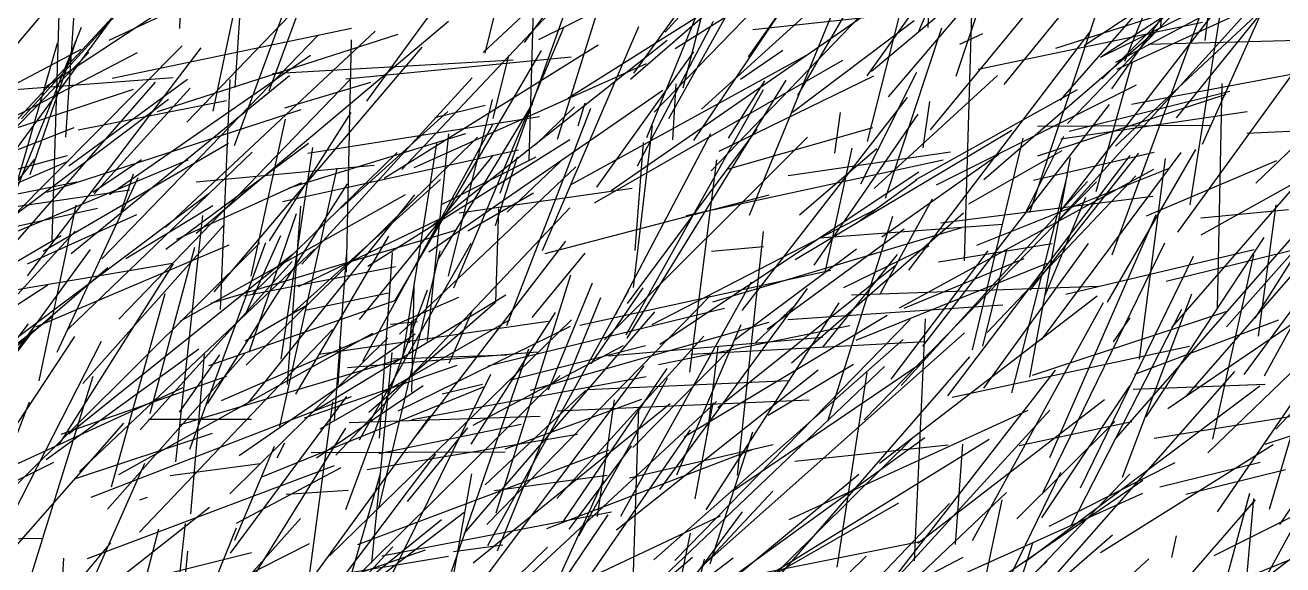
# Model space of a CAD drawing. Header units: metres. Extents: x 0 to 1019, y 0 to 619.
# Drawn here: x 715.5 to 811.9, y 78.1 to 119.4 of the extents above; entities that cross this region are included whole.
import ezdxf

# ---------------------------------------------------------------- set-up
doc = ezdxf.new("R2010")
doc.units = ezdxf.units.M

msp = doc.modelspace()

# ---------------------------------------------------------------- linework, layer by layer
at = {"color": 142}
for p, q in [((727.386, 119.168), (727.94, 138.027)), ((719.078, 101.946), (735.789, 115.573)), ((752.438, 96.414), (758.852, 113.061)), ((728.653, 107.427), (742.279, 108.713)), ((742.626, 86.619), (753.531, 88.869))]:
    msp.add_line(p, q, dxfattribs=at)
at = {"color": 219}
for p, q in [((805.89, 118.25), (808.4, 137.714)), ((755.163, 102.174), (762.532, 119.313)), ((756.261, 83.183), (767.527, 95.596))]:
    msp.add_line(p, q, dxfattribs=at)
at = {"color": 119}
for p, q in [((764.557, 118.881), (779.708, 135.661)), ((784.849, 73.417), (801.121, 84.578))]:
    msp.add_line(p, q, dxfattribs=at)
at = {"color": 76}
for p, q in [((780.014, 115.546), (793.618, 134.542)), ((722.892, 105.127), (723.834, 108.032)), ((723.738, 61.243), (731.726, 80.926))]:
    msp.add_line(p, q, dxfattribs=at)
at = {"color": 23}
for p, q in [((798.748, 114.542), (811.84, 133.106)), ((729.754, 98.14), (748.513, 103.722)), ((741.009, 79.643), (760.274, 86.914))]:
    msp.add_line(p, q, dxfattribs=at)
at = {"color": 223}
for p, q in [((802.485, 119.177), (804.107, 133.76)), ((735.148, 93.853), (737.582, 110.061)), ((769.72, 83.73), (784.076, 93.483)), ((802.442, 84.063), (810.122, 85.965))]:
    msp.add_line(p, q, dxfattribs=at)
at = {"color": 87}
for p, q in [((763.714, 112.77), (782.846, 132.471)), ((734.475, 115.726), (752.904, 116.775)), ((808.943, 75.409), (809.63, 83.179))]:
    msp.add_line(p, q, dxfattribs=at)
at = {"color": 240}
for p, q in [((727.932, 112.002), (746.728, 131.544)), ((780.987, 98.806), (785.028, 106.118))]:
    msp.add_line(p, q, dxfattribs=at)
at = {"color": 220}
for p, q in [((765.932, 114.633), (770.411, 131.872)), ((767.7, 82.311), (777.889, 98.164))]:
    msp.add_line(p, q, dxfattribs=at)
at = {"color": 236}
for p, q in [((774.719, 114.025), (784.615, 131.15)), ((774.229, 93.558), (787.407, 105.059))]:
    msp.add_line(p, q, dxfattribs=at)
at = {"color": 50}
for p, q in [((786.846, 115.517), (792.014, 131.066)), ((700.96, 89.637), (716.284, 109.153))]:
    msp.add_line(p, q, dxfattribs=at)
at = {"color": 171}
for p, q in [((761.902, 115.293), (779.757, 130.816)), ((765.142, 110.637), (765.408, 114.926)), ((717.2, 106.631), (736.672, 112.954)), ((750.966, 93.338), (769.108, 97.763)), ((719.34, 75.677), (732.867, 79.052))]:
    msp.add_line(p, q, dxfattribs=at)
at = {"color": 196}
for p, q in [((763.139, 110.83), (770.97, 130.076)), ((780.959, 85.895), (797.638, 98.706)), ((730.266, 74.519), (736.626, 81.649))]:
    msp.add_line(p, q, dxfattribs=at)
at = {"color": 7}
for p, q in [((770.947, 117.001), (780.679, 130.922)), ((728.236, 82.007), (729.277, 94.193)), ((759.315, 77.377), (768.792, 81.852))]:
    msp.add_line(p, q, dxfattribs=at)
at = {"color": 123}
for p, q in [((781.664, 113.932), (795.853, 130.655)), ((719.969, 91.981), (730.749, 104.103)), ((767.91, 78.466), (787.482, 95.859)), ((748.348, 79.131), (752.112, 79.623))]:
    msp.add_line(p, q, dxfattribs=at)
at = {"color": 20}
msp.add_line((803.717, 112.332), (818.518, 130.648), dxfattribs=at)
at = {"color": 183}
for p, q in [((729.934, 112.839), (733.457, 129.346)), ((717.623, 102.964), (718.166, 121.092)), ((741.776, 100.961), (757.261, 110.666)), ((707.226, 84.355), (716.225, 96.056)), ((747.873, 63.785), (760.193, 81.923))]:
    msp.add_line(p, q, dxfattribs=at)
at = {"color": 167}
for p, q in [((766.748, 110.59), (779.455, 129.507)), ((752.454, 105.091), (756.526, 108.957)), ((721.857, 82.367), (732.426, 94.336)), ((759.385, 81.804), (760.669, 90.744))]:
    msp.add_line(p, q, dxfattribs=at)
at = {"color": 81}
msp.add_line((780.341, 115.898), (796.611, 129.547), dxfattribs=at)
at = {"color": 21}
msp.add_line((784.689, 119.256), (785.041, 129.827), dxfattribs=at)
at = {"color": 201}
for p, q in [((796.642, 117.868), (814.119, 129.439)), ((792.767, 107.546), (801.99, 109.706)), ((789.206, 95.895), (800.595, 107.874)), ((724.299, 80.603), (739.088, 96.126))]:
    msp.add_line(p, q, dxfattribs=at)
at = {"color": 135}
msp.add_line((715.259, 112.242), (729.95, 128.447), dxfattribs=at)
at = {"color": 55}
for p, q in [((731.618, 114.639), (732.587, 129.001)), ((729.515, 90.416), (740.225, 107.284)), ((776.359, 103.134), (790.385, 104.179))]:
    msp.add_line(p, q, dxfattribs=at)
at = {"color": 130}
for p, q in [((753.794, 118.087), (761.29, 128.383)), ((770.442, 97.579), (783.11, 113.88)), ((758.894, 93.495), (762.865, 99.307)), ((807.121, 74.489), (825.856, 88.872))]:
    msp.add_line(p, q, dxfattribs=at)
at = {"color": 159}
for p, q in [((799.045, 110.15), (818.916, 128.703)), ((711.588, 92.025), (721.876, 100.862)), ((791.478, 81.614), (798.99, 89.076))]:
    msp.add_line(p, q, dxfattribs=at)
at = {"color": 35}
for p, q in [((721.985, 118.276), (741.198, 127.283)), ((801.384, 89.42), (810.42, 103.166)), ((711.396, 89.697), (720.549, 102.243))]:
    msp.add_line(p, q, dxfattribs=at)
at = {"color": 2}
for p, q in [((750.625, 117.342), (762.098, 128.077)), ((720.828, 106.502), (728.184, 114.599)), ((795.662, 81.16), (804.109, 97.685)), ((752.735, 92.263), (763.049, 94.905)), ((762.989, 71.7), (782.44, 82.84))]:
    msp.add_line(p, q, dxfattribs=at)
at = {"color": 157}
for p, q in [((765.313, 117.637), (780.554, 127.208)), ((751.388, 112.27), (752.58, 117.109)), ((779.227, 104.282), (783.795, 107.567))]:
    msp.add_line(p, q, dxfattribs=at)
at = {"color": 129}
msp.add_line((717.175, 114.764), (735.648, 126.889), dxfattribs=at)
at = {"color": 186}
for p, q in [((754.142, 109.091), (754.651, 126.81)), ((774.488, 86.033), (786.227, 87.299))]:
    msp.add_line(p, q, dxfattribs=at)
at = {"color": 26}
for p, q in [((794.808, 113.661), (805.821, 126.252)), ((774.296, 112.762), (783.631, 119.788)), ((782.864, 97.762), (792.04, 101.561)), ((788.943, 66.965), (801.578, 78.565))]:
    msp.add_line(p, q, dxfattribs=at)
at = {"color": 90}
for p, q in [((798.027, 115.314), (809.237, 126.569)), ((721.419, 101.526), (738.002, 118.673)), ((704.668, 101.149), (720.416, 117.331)), ((713.76, 101.575), (725.53, 115.064))]:
    msp.add_line(p, q, dxfattribs=at)
at = {"color": 208}
for p, q in [((713.206, 110.335), (727.883, 126.134)), ((741.72, 113.599), (747.669, 121.791))]:
    msp.add_line(p, q, dxfattribs=at)
at = {"color": 143}
for p, q in [((731.585, 110.198), (737.142, 125.331)), ((744.989, 95.085), (745.171, 96.817)), ((720.614, 83.274), (740.531, 91)), ((764.803, 73.631), (784.446, 87.849))]:
    msp.add_line(p, q, dxfattribs=at)
at = {"color": 34}
for p, q in [((762.151, 115.744), (769.27, 125.574)), ((747.169, 101.491), (754.411, 113.417)), ((702.628, 79.285), (715.806, 96.564))]:
    msp.add_line(p, q, dxfattribs=at)
at = {"color": 144}
for p, q in [((797.885, 116.978), (811.113, 125.564)), ((811.631, 81.183), (823.002, 98.102)), ((786.797, 79.644), (787.344, 87.336)), ((787.52, 69.712), (790.364, 83.076))]:
    msp.add_line(p, q, dxfattribs=at)
at = {"color": 120}
for p, q in [((750.77, 117.288), (752.525, 124.469)), ((797.546, 106.698), (800.328, 116.627))]:
    msp.add_line(p, q, dxfattribs=at)
at = {"color": 27}
for p, q in [((790.502, 114.89), (798.544, 124.731)), ((743.857, 98.291), (755.078, 117.474)), ((749.863, 78.262), (764.944, 90.464)), ((769.526, 65.221), (786.316, 82.806))]:
    msp.add_line(p, q, dxfattribs=at)
at = {"color": 229}
for p, q in [((799.748, 116.667), (803.197, 125.104)), ((804.758, 105.674), (807.325, 122.042)), ((731.213, 83.543), (743.326, 95.474)), ((764.389, 70.445), (766.506, 80.521))]:
    msp.add_line(p, q, dxfattribs=at)
at = {"color": 224}
for p, q in [((756.317, 110.684), (760.537, 124.19)), ((780.559, 106.923), (789.999, 115.557)), ((700.934, 101.334), (718.854, 109.009)), ((768.012, 78.182), (771.273, 88.29)), ((806.579, 78.82), (821.55, 86.289))]:
    msp.add_line(p, q, dxfattribs=at)
at = {"color": 47}
for p, q in [((798.033, 117.051), (811.153, 123.495)), ((787.108, 117.962), (788.868, 118.779))]:
    msp.add_line(p, q, dxfattribs=at)
at = {"color": 36}
for p, q in [((799.065, 116.589), (812.822, 123.918)), ((728.156, 86.967), (733.968, 102.79))]:
    msp.add_line(p, q, dxfattribs=at)
at = {"color": 192}
for p, q in [((706.991, 108.591), (718.616, 122.339)), ((715.942, 107.976), (719.507, 118.382)), ((777.016, 89.104), (781.996, 104.793)), ((709.355, 73.6), (715.871, 90.577))]:
    msp.add_line(p, q, dxfattribs=at)
at = {"color": 67}
for p, q in [((764.835, 112.265), (770.521, 122.46)), ((778.821, 98.765), (797.713, 99.429)), ((793.964, 81.059), (803.612, 85.937))]:
    msp.add_line(p, q, dxfattribs=at)
at = {"color": 152}
msp.add_line((771.003, 104.865), (778.238, 122.474), dxfattribs=at)
at = {"color": 15}
for p, q in [((783.983, 118.962), (785.693, 122.951)), ((713.892, 104.326), (719.868, 119.26))]:
    msp.add_line(p, q, dxfattribs=at)
at = {"color": 3}
for p, q in [((794.458, 117.67), (809.216, 122.388)), ((799.171, 116.055), (810.386, 121.19)), ((741.736, 85.405), (757.844, 88.111))]:
    msp.add_line(p, q, dxfattribs=at)
at = {"color": 172}
for p, q in [((768.078, 108.266), (780.783, 121.495)), ((794.734, 104.545), (810.078, 121.535)), ((727.089, 85.992), (729.157, 104.838)), ((745.619, 88.138), (756.949, 102.885)), ((792.679, 92.613), (807.582, 97.518))]:
    msp.add_line(p, q, dxfattribs=at)
at = {"color": 239}
for p, q in [((780.05, 110.523), (782.853, 121.575)), ((735.029, 73.631), (746.539, 89.425))]:
    msp.add_line(p, q, dxfattribs=at)
at = {"color": 13}
for p, q in [((784.861, 111.407), (793.604, 122.012)), ((794.007, 86.309), (802.143, 104.935))]:
    msp.add_line(p, q, dxfattribs=at)
at = {"color": 122}
for p, q in [((710.961, 104.622), (723.178, 121.254)), ((794.706, 105.013), (806.629, 120.408)), ((809.732, 96.989), (821.885, 116.233)), ((770.085, 84.966), (772.096, 103.632)), ((732.294, 98.692), (743.905, 100.943)), ((755.483, 80.87), (771.303, 86.948))]:
    msp.add_line(p, q, dxfattribs=at)
at = {"color": 237}
for p, q in [((718.661, 110.853), (719.322, 120.7)), ((754.897, 64.606), (772.799, 83.733))]:
    msp.add_line(p, q, dxfattribs=at)
at = {"color": 77}
for p, q in [((734.232, 114.393), (736.608, 120.799)), ((763.06, 59.532), (767.562, 78.539))]:
    msp.add_line(p, q, dxfattribs=at)
at = {"color": 117}
for p, q in [((744.397, 108.363), (756.017, 120.711)), ((760.778, 97.303), (768.059, 111.128)), ((793.371, 95.323), (804.077, 109.673)), ((782.487, 97.777), (801.982, 108.396)), ((743.521, 96.529), (745.601, 96.727))]:
    msp.add_line(p, q, dxfattribs=at)
at = {"color": 206}
for p, q in [((754.879, 118.332), (759.574, 120.641)), ((747.954, 100.2), (751.337, 113.742)), ((742.636, 82.445), (747.325, 102.135)), ((709.381, 80.483), (719.36, 95.574))]:
    msp.add_line(p, q, dxfattribs=at)
at = {"color": 173}
for p, q in [((767.338, 112.991), (776.545, 121.336)), ((767.792, 88.068), (768.613, 94.809))]:
    msp.add_line(p, q, dxfattribs=at)
at = {"color": 12}
for p, q in [((771.256, 119.085), (783.6, 120.416)), ((706.013, 106.367), (719.298, 111.591)), ((785.478, 101.302), (794.194, 102.708)), ((730.578, 90.67), (748.749, 98.592))]:
    msp.add_line(p, q, dxfattribs=at)
at = {"color": 80}
for p, q in [((792.466, 105.076), (797.612, 120.444)), ((798.433, 98.211), (805.193, 109.899)), ((808.898, 92.671), (819.197, 106.71)), ((805.573, 104.66), (812.282, 105.295)), ((744.107, 89.881), (757.295, 96.382)), ((806.094, 86.662), (813.793, 94.065))]:
    msp.add_line(p, q, dxfattribs=at)
at = {"color": 243}
for p, q in [((795.351, 111.892), (803.632, 120.461)), ((777.552, 109.623), (777.976, 112.742)), ((784.32, 110.023), (784.813, 113.587)), ((793.489, 83.675), (802.815, 102.764)), ((735.543, 83.507), (740.274, 83.828))]:
    msp.add_line(p, q, dxfattribs=at)
at = {"color": 248}
msp.add_line((805.71, 110.302), (810.404, 120.786), dxfattribs=at)
at = {"color": 88}
for p, q in [((809.78, 107.324), (824.204, 121.203)), ((773.973, 107.899), (786.394, 109.721)), ((788.869, 94.85), (790.718, 102.218)), ((720.095, 75.481), (724.722, 85.882))]:
    msp.add_line(p, q, dxfattribs=at)
at = {"color": 189}
for p, q in [((728.641, 103.498), (747.967, 119.731)), ((807.542, 96.313), (821.957, 112.633))]:
    msp.add_line(p, q, dxfattribs=at)
at = {"color": 232}
for p, q in [((751.926, 106.546), (756.815, 120.247)), ((781.866, 92.323), (789.287, 102.142))]:
    msp.add_line(p, q, dxfattribs=at)
at = {"color": 234}
msp.add_line((757.094, 113.83), (767.17, 120.157), dxfattribs=at)
at = {"color": 93}
for p, q in [((760.414, 106.753), (779.654, 120.077)), ((730.916, 68.19), (749.163, 82.137)), ((721.903, 65.806), (725.78, 80.857))]:
    msp.add_line(p, q, dxfattribs=at)
at = {"color": 48}
for p, q in [((762.437, 108.66), (768.251, 119.728)), ((725.692, 112.803), (744.119, 118.726)), ((753.566, 69.693), (766.492, 88.446)), ((739.936, 75.328), (742.766, 85.092))]:
    msp.add_line(p, q, dxfattribs=at)
at = {"color": 98}
msp.add_line((787.466, 101.365), (788.029, 120.331), dxfattribs=at)
at = {"color": 108}
msp.add_line((788.531, 116.046), (805.696, 119.647), dxfattribs=at)
at = {"color": 222}
for p, q in [((798.79, 101.835), (805.442, 119.933)), ((779.531, 107.279), (783.814, 115.816)), ((719.408, 84.708), (729.883, 88.181)), ((771.719, 76.811), (789.373, 87.727))]:
    msp.add_line(p, q, dxfattribs=at)
at = {"color": 22}
for p, q in [((722.215, 115.358), (740.543, 119.19)), ((750.888, 81.192), (768.006, 98.698))]:
    msp.add_line(p, q, dxfattribs=at)
at = {"color": 70}
for p, q in [((726.286, 103.933), (742.34, 118.96)), ((732.474, 97.402), (735.121, 103.309))]:
    msp.add_line(p, q, dxfattribs=at)
at = {"color": 191}
for p, q in [((748.367, 99.321), (756.798, 119.24)), ((718.162, 87.322), (726.911, 101.148))]:
    msp.add_line(p, q, dxfattribs=at)
at = {"color": 8}
for p, q in [((781.418, 106.175), (785.747, 119.213)), ((735.248, 105.918), (753.322, 109.864)), ((768.584, 90.144), (782.165, 101.023))]:
    msp.add_line(p, q, dxfattribs=at)
at = {"color": 138}
msp.add_line((783.202, 100.668), (797.184, 119.009), dxfattribs=at)
at = {"color": 30}
for p, q in [((788.959, 107.599), (801.909, 118.803)), ((787.729, 72.151), (800.125, 85.044))]:
    msp.add_line(p, q, dxfattribs=at)
at = {"color": 19}
for p, q in [((801.538, 117.964), (820.766, 118.491)), ((746.603, 67.427), (749.748, 85.066))]:
    msp.add_line(p, q, dxfattribs=at)
at = {"color": 6}
for p, q in [((700.672, 107.482), (719.844, 117.589)), ((710.086, 93.45), (719.382, 103.659)), ((713.078, 98.869), (726.821, 101.197)), ((806.842, 82.153), (818.575, 99.289))]:
    msp.add_line(p, q, dxfattribs=at)
at = {"color": 177}
for p, q in [((712.4, 98.668), (718.017, 118.039)), ((704.74, 87.272), (717.589, 97.084))]:
    msp.add_line(p, q, dxfattribs=at)
at = {"color": 178}
msp.add_line((714.481, 104.635), (727.576, 117.849), dxfattribs=at)
at = {"color": 51}
for p, q in [((715.73, 100.216), (729.028, 117.683)), ((748.777, 105.049), (762.028, 106.944)), ((772.445, 89.556), (778.981, 93.459))]:
    msp.add_line(p, q, dxfattribs=at)
at = {"color": 227}
for p, q in [((730.033, 99.003), (745.936, 117.745)), ((758.581, 91.52), (774.028, 92.226))]:
    msp.add_line(p, q, dxfattribs=at)
at = {"color": 24}
for p, q in [((740.147, 100.52), (740.53, 118.305)), ((745.323, 108.535), (763.132, 116.498)), ((754.37, 97.035), (758.428, 101.976)), ((771.257, 74.931), (787.878, 94.016))]:
    msp.add_line(p, q, dxfattribs=at)
at = {"color": 14}
for p, q in [((743.031, 107.709), (759.424, 117.922)), ((750.039, 76.141), (762.944, 93.328))]:
    msp.add_line(p, q, dxfattribs=at)
at = {"color": 174}
for p, q in [((746.695, 104.053), (764.717, 118.269)), ((757.317, 107.204), (775.325, 117.092))]:
    msp.add_line(p, q, dxfattribs=at)
at = {"color": 145}
for p, q in [((770.313, 115.298), (773.562, 117.499)), ((760.214, 94.105), (776.602, 95.536))]:
    msp.add_line(p, q, dxfattribs=at)
at = {"color": 254}
for p, q in [((803.807, 103.572), (814.228, 117.94)), ((709.135, 114.08), (726.871, 115.419)), ((722.732, 96.912), (740.446, 115.269)), ((779.783, 89.199), (797.578, 107.416)), ((748.007, 93.532), (749.812, 97.561)), ((783.637, 78.412), (784.481, 96.941))]:
    msp.add_line(p, q, dxfattribs=at)
at = {"color": 56}
msp.add_line((705.462, 107.592), (724.16, 117.327), dxfattribs=at)
at = {"color": 233}
for p, q in [((722.001, 106.46), (737.401, 117.125)), ((727.356, 89.796), (730.443, 94.167))]:
    msp.add_line(p, q, dxfattribs=at)
at = {"color": 202}
for p, q in [((740.108, 115.321), (757.361, 116.995)), ((732.405, 95.239), (737.07, 97.95))]:
    msp.add_line(p, q, dxfattribs=at)
at = {"color": 121}
for p, q in [((759.146, 105.809), (778.168, 116.731)), ((783.724, 107.569), (796.123, 114.486)), ((701.168, 77.775), (717.734, 85.947))]:
    msp.add_line(p, q, dxfattribs=at)
at = {"color": 153}
for p, q in [((759.334, 107.028), (766.759, 117.372)), ((764.136, 94.984), (783.977, 108.204)), ((756.766, 81.437), (764.698, 93.143))]:
    msp.add_line(p, q, dxfattribs=at)
at = {"color": 1}
msp.add_line((800.249, 113.377), (820.241, 117.116), dxfattribs=at)
at = {"color": 247}
for p, q in [((803.341, 96.264), (820.304, 115.761)), ((724.36, 88.444), (735.99, 101.318))]:
    msp.add_line(p, q, dxfattribs=at)
at = {"color": 251}
msp.add_line((718.885, 108.644), (727.968, 115.276), dxfattribs=at)
at = {"color": 103}
for p, q in [((730.501, 97.645), (731.255, 115.257)), ((745.16, 91.324), (745.333, 99.445)), ((736.276, 60.677), (755.543, 79.443)), ((764.26, 63.472), (779.955, 78.765))]:
    msp.add_line(p, q, dxfattribs=at)
at = {"color": 102}
msp.add_line((735.444, 113.083), (742.009, 115.062), dxfattribs=at)
at = {"color": 209}
for p, q in [((736.726, 101.132), (749.787, 115.401)), ((763.695, 78.488), (782.774, 95.355)), ((728.732, 73.182), (746.198, 79.237))]:
    msp.add_line(p, q, dxfattribs=at)
at = {"color": 155}
for p, q in [((761.634, 95.466), (773.823, 115.221)), ((735.043, 88.683), (739.436, 108.474)), ((711.256, 84.144), (727.655, 91.679))]:
    msp.add_line(p, q, dxfattribs=at)
at = {"color": 187}
for p, q in [((768.699, 109.782), (780.527, 115.539)), ((766.448, 92.86), (768.521, 109.11)), ((728.26, 62.849), (743.7, 79.466))]:
    msp.add_line(p, q, dxfattribs=at)
at = {"color": 72}
for p, q in [((769.391, 110.774), (772.188, 115.169)), ((764.149, 83.859), (775.452, 99.27)), ((748.192, 77.597), (754.106, 94.63))]:
    msp.add_line(p, q, dxfattribs=at)
at = {"color": 65}
for p, q in [((785.334, 107.205), (800.647, 114.853)), ((749.151, 80.496), (763.769, 97.461))]:
    msp.add_line(p, q, dxfattribs=at)
at = {"color": 46}
for p, q in [((806.845, 97.691), (807.197, 114.96)), ((791.67, 87.244), (800.279, 89.077)), ((787.881, 64.696), (792.714, 79.775))]:
    msp.add_line(p, q, dxfattribs=at)
at = {"color": 228}
msp.add_line((711.127, 110.332), (723.854, 114.525), dxfattribs=at)
at = {"color": 250}
for p, q in [((714.202, 104.468), (726.527, 113.745)), ((779.176, 95.294), (793.801, 101.187)), ((763.209, 71.619), (779.373, 85.032))]:
    msp.add_line(p, q, dxfattribs=at)
at = {"color": 39}
for p, q in [((719.605, 111.409), (730.976, 113.647)), ((751.577, 98.186), (751.83, 105.388)), ((754.045, 77.175), (768.475, 90.617))]:
    msp.add_line(p, q, dxfattribs=at)
at = {"color": 195}
for p, q in [((746.455, 102.076), (764.37, 114.458)), ((761.664, 98.118), (771.593, 111.453)), ((751.609, 82.088), (757.323, 100.3))]:
    msp.add_line(p, q, dxfattribs=at)
at = {"color": 214}
for p, q in [((761.564, 95.716), (772.077, 114.488)), ((810.827, 82.369), (815.76, 99.075)), ((749.844, 88.791), (761.358, 94.893)), ((731.605, 79.983), (734.65, 87.184))]:
    msp.add_line(p, q, dxfattribs=at)
at = {"color": 188}
for p, q in [((793.101, 109.408), (807.515, 114.131)), ((801.416, 104.831), (811.387, 109.071)), ((749.689, 87.343), (756.15, 97.416))]:
    msp.add_line(p, q, dxfattribs=at)
at = {"color": 53}
for p, q in [((795.483, 111.3), (807.791, 114.378)), ((768.2, 98.236), (787.271, 103.93)), ((786.469, 76.999), (801.135, 83.591))]:
    msp.add_line(p, q, dxfattribs=at)
at = {"color": 25}
for p, q in [((734.259, 102.911), (740.517, 112.747)), ((768.102, 102.109), (772.072, 102.477)), ((793.4, 81.697), (800.133, 91.814))]:
    msp.add_line(p, q, dxfattribs=at)
at = {"color": 128}
for p, q in [((739.728, 105.397), (747.9, 112.801)), ((811.31, 88.495), (815.717, 93.173))]:
    msp.add_line(p, q, dxfattribs=at)
at = {"color": 97}
msp.add_line((746.918, 112.343), (750.764, 113.291), dxfattribs=at)
at = {"color": 62}
for p, q in [((754.593, 110.24), (757.613, 113.177)), ((743.669, 93.863), (752.441, 94.17)), ((776.733, 73.173), (787.374, 78.683))]:
    msp.add_line(p, q, dxfattribs=at)
at = {"color": 137}
for p, q in [((757.902, 111.718), (758.43, 113.481)), ((772.365, 96.147), (782.855, 103.815))]:
    msp.add_line(p, q, dxfattribs=at)
at = {"color": 54}
for p, q in [((784.277, 94.831), (798.574, 113.337)), ((741.392, 93.706), (751.381, 111.873)), ((788.083, 94.559), (791.967, 110.781))]:
    msp.add_line(p, q, dxfattribs=at)
at = {"color": 33}
for p, q in [((794.851, 110.724), (809.127, 112.805)), ((793.656, 98.758), (796.774, 106.245))]:
    msp.add_line(p, q, dxfattribs=at)
at = {"color": 44}
for p, q in [((732.843, 100.201), (735.483, 112.224)), ((805.257, 75.595), (824.028, 83.253))]:
    msp.add_line(p, q, dxfattribs=at)
at = {"color": 140}
for p, q in [((737.205, 109.628), (754.935, 112.433)), ((718.835, 96.137), (732.928, 109.7))]:
    msp.add_line(p, q, dxfattribs=at)
at = {"color": 162}
for p, q in [((775.964, 101.047), (783.938, 112.61)), ((766.152, 104.846), (785.852, 109.099))]:
    msp.add_line(p, q, dxfattribs=at)
at = {"color": 165}
for p, q in [((793.066, 111.682), (806.252, 111.761)), ((736.473, 99.421), (747.686, 104.779))]:
    msp.add_line(p, q, dxfattribs=at)
at = {"color": 109}
for p, q in [((805.59, 103.371), (821.895, 112.441)), ((785.659, 104.282), (801.901, 106.333))]:
    msp.add_line(p, q, dxfattribs=at)
at = {"color": 164}
msp.add_line((809.102, 111.157), (824.458, 111.838), dxfattribs=at)
at = {"color": 242}
for p, q in [((732.462, 93.392), (750.195, 110.845)), ((782.619, 91.818), (796.903, 107.46))]:
    msp.add_line(p, q, dxfattribs=at)
at = {"color": 43}
for p, q in [((735.765, 106.963), (749.28, 111.119)), ((737.52, 89.785), (752.355, 98.777))]:
    msp.add_line(p, q, dxfattribs=at)
at = {"color": 244}
for p, q in [((746.363, 95.23), (747.98, 111.109)), ((751.575, 104.073), (753.246, 109.341))]:
    msp.add_line(p, q, dxfattribs=at)
at = {"color": 16}
msp.add_line((759.914, 95.335), (775.44, 110.836), dxfattribs=at)
at = {"color": 148}
for p, q in [((762.117, 99.336), (763.582, 111.702)), ((750.966, 79.58), (761.779, 99.134)), ((744.821, 82.952), (749.444, 88.587)), ((720.315, 78.582), (739.242, 85.712))]:
    msp.add_line(p, q, dxfattribs=at)
at = {"color": 225}
for p, q in [((769.321, 108.405), (780.45, 111.591)), ((803.054, 90.079), (822.76, 103.51)), ((731.275, 78.983), (740.182, 90.976)), ((805.276, 68.638), (809.33, 83.575))]:
    msp.add_line(p, q, dxfattribs=at)
at = {"color": 245}
for p, q in [((774.52, 101.467), (791.1, 111.374)), ((774.85, 104.898), (780.771, 109.985)), ((805.568, 67.918), (815.468, 86.221))]:
    msp.add_line(p, q, dxfattribs=at)
at = {"color": 238}
for p, q in [((792.138, 105.052), (795.079, 110.933)), ((731.738, 81.283), (739.735, 85.552))]:
    msp.add_line(p, q, dxfattribs=at)
at = {"color": 203}
for p, q in [((716.936, 102.111), (731.12, 110.395)), ((718.309, 88.108), (730.996, 92.552))]:
    msp.add_line(p, q, dxfattribs=at)
at = {"color": 66}
for p, q in [((726.311, 102.264), (737.254, 110.387)), ((715.723, 101.145), (724.109, 104.917)), ((747.478, 91.193), (750.558, 91.929))]:
    msp.add_line(p, q, dxfattribs=at)
at = {"color": 249}
for p, q in [((744.445, 93.908), (747.065, 110.37)), ((739.511, 91.867), (739.732, 94.811)), ((700.411, 79.946), (716.885, 80.136))]:
    msp.add_line(p, q, dxfattribs=at)
at = {"color": 213}
for p, q in [((762.247, 102.162), (762.888, 110.434)), ((711.399, 92.879), (729.612, 106.532)), ((731.932, 86.466), (745.418, 95.791)), ((719.339, 70.674), (737.319, 79.719))]:
    msp.add_line(p, q, dxfattribs=at)
at = {"color": 118}
for p, q in [((776.825, 100.608), (778.864, 110.015)), ((735.816, 97.199), (747.354, 107.613)), ((803.34, 78.668), (803.695, 80.311))]:
    msp.add_line(p, q, dxfattribs=at)
at = {"color": 41}
msp.add_line((787.813, 105.743), (794.963, 109.834), dxfattribs=at)
at = {"color": 79}
for p, q in [((708.933, 106.764), (718.784, 109.438)), ((728.034, 65.885), (747.419, 81.579))]:
    msp.add_line(p, q, dxfattribs=at)
at = {"color": 101}
for p, q in [((709.138, 101.209), (728.037, 109.118)), ((740.095, 82.335), (746.357, 99.164))]:
    msp.add_line(p, q, dxfattribs=at)
at = {"color": 246}
for p, q in [((720.741, 106.642), (724.467, 109.134)), ((714.701, 73.057), (720.753, 92.556))]:
    msp.add_line(p, q, dxfattribs=at)
at = {"color": 112}
msp.add_line((732.975, 98.887), (744.031, 109.66), dxfattribs=at)
at = {"color": 89}
for p, q in [((741.151, 96.896), (751.376, 109.443)), ((714.33, 105.463), (723.552, 106.825)), ((740.369, 89.008), (754.979, 89.476)), ((726.658, 84.94), (733.541, 85.846))]:
    msp.add_line(p, q, dxfattribs=at)
at = {"color": 212}
msp.add_line((747.481, 105.709), (754.683, 109.328), dxfattribs=at)
at = {"color": 115}
msp.add_line((781.145, 103.223), (790.096, 109.532), dxfattribs=at)
at = {"color": 141}
msp.add_line((786.199, 91.048), (800.171, 109.44), dxfattribs=at)
at = {"color": 17}
msp.add_line((792.471, 92.479), (795.594, 109.291), dxfattribs=at)
at = {"color": 5}
for p, q in [((792.498, 99.122), (800.828, 109.63)), ((712.336, 77.52), (721.406, 95.226)), ((733.612, 84.805), (750.717, 91.743)), ((800.388, 91.558), (810.492, 91.93))]:
    msp.add_line(p, q, dxfattribs=at)
at = {"color": 180}
for p, q in [((800.868, 93.835), (802.87, 109.208)), ((724.983, 89.26), (732.879, 89.264))]:
    msp.add_line(p, q, dxfattribs=at)
at = {"color": 104}
msp.add_line((804.459, 90.997), (819.978, 108.842), dxfattribs=at)
at = {"color": 71}
for p, q in [((744.215, 95.77), (757.705, 108.574)), ((697.511, 86.817), (717.28, 99.531)), ((711.733, 68.399), (729.667, 82.51))]:
    msp.add_line(p, q, dxfattribs=at)
at = {"color": 163}
for p, q in [((788.421, 102.572), (803.107, 108.442)), ((705.174, 104.539), (719.496, 107.417)), ((751.727, 79.172), (759.639, 98.559))]:
    msp.add_line(p, q, dxfattribs=at)
at = {"color": 168}
for p, q in [((791.111, 91.259), (795.371, 107.945)), ((760.827, 80.78), (776.259, 93.039))]:
    msp.add_line(p, q, dxfattribs=at)
at = {"color": 216}
msp.add_line((717.994, 94.394), (724.212, 107.747), dxfattribs=at)
at = {"color": 211}
for p, q in [((727.151, 103.03), (736.722, 107.386)), ((719.708, 85.239), (737.712, 102.258))]:
    msp.add_line(p, q, dxfattribs=at)
at = {"color": 95}
for p, q in [((727.428, 96.766), (744.674, 106.449)), ((737.523, 77.022), (747.971, 78.766))]:
    msp.add_line(p, q, dxfattribs=at)
at = {"color": 190}
for p, q in [((732.696, 90.569), (745.393, 106.422)), ((795.231, 98.814), (809.656, 102.238))]:
    msp.add_line(p, q, dxfattribs=at)
at = {"color": 181}
for p, q in [((749.435, 103.672), (754.484, 106.577)), ((806.494, 87.724), (809.624, 101.833)), ((765.458, 84.996), (770.38, 96.495)), ((752.308, 86.988), (762.759, 90.791)), ((753.549, 70.818), (759.843, 84.555))]:
    msp.add_line(p, q, dxfattribs=at)
at = {"color": 199}
for p, q in [((755.356, 101.949), (772.507, 106.437)), ((786.542, 90.931), (804.697, 94.831))]:
    msp.add_line(p, q, dxfattribs=at)
at = {"color": 210}
msp.add_line((799.038, 87.753), (815.41, 106.441), dxfattribs=at)
at = {"color": 69}
for p, q in [((706.172, 102.1), (721.087, 105.405)), ((796.361, 84.002), (805.018, 101.723))]:
    msp.add_line(p, q, dxfattribs=at)
at = {"color": 176}
for p, q in [((716.62, 92.182), (719.45, 105.646)), ((738.849, 78.792), (757.371, 96.859))]:
    msp.add_line(p, q, dxfattribs=at)
at = {"color": 158}
for p, q in [((723.254, 101.546), (729.918, 105.606)), ((739.348, 86.487), (757.258, 105.429))]:
    msp.add_line(p, q, dxfattribs=at)
at = {"color": 96}
for p, q in [((732.71, 94.38), (736.335, 104.991)), ((763.343, 76.159), (781.348, 93.29)), ((761.815, 84.748), (772.82, 87.311)), ((726.123, 66.197), (727.829, 81.253))]:
    msp.add_line(p, q, dxfattribs=at)
at = {"color": 184}
msp.add_line((735.63, 91.897), (736.647, 105.56), dxfattribs=at)
at = {"color": 207}
msp.add_line((763.567, 96.491), (780.832, 105.416), dxfattribs=at)
at = {"color": 151}
msp.add_line((809.983, 95.602), (811.331, 105.67), dxfattribs=at)
at = {"color": 241}
for p, q in [((810.439, 92.57), (817.659, 105.716)), ((758.023, 96.461), (777.248, 100.658))]:
    msp.add_line(p, q, dxfattribs=at)
at = {"color": 215}
msp.add_line((712.595, 99.981), (718.318, 103.326), dxfattribs=at)
at = {"color": 61}
for p, q in [((736.275, 91.171), (743.398, 103.261)), ((741.876, 89.8), (751.532, 98.182))]:
    msp.add_line(p, q, dxfattribs=at)
at = {"color": 52}
msp.add_line((802.905, 99.807), (816.126, 103.093), dxfattribs=at)
at = {"color": 92}
for p, q in [((714.789, 84.112), (733.516, 102.752)), ((773.953, 96.882), (790.399, 98.018)), ((779.619, 65.039), (793.814, 78.374))]:
    msp.add_line(p, q, dxfattribs=at)
at = {"color": 64}
for p, q in [((716.362, 96.321), (731.176, 102.596)), ((797.9, 79.035), (811.108, 87.324))]:
    msp.add_line(p, q, dxfattribs=at)
at = {"color": 75}
for p, q in [((725.131, 89.677), (728.549, 102.418)), ((708.712, 72.579), (723.101, 88.934))]:
    msp.add_line(p, q, dxfattribs=at)
at = {"color": 45}
for p, q in [((741.151, 87.664), (749.701, 102.735)), ((800.512, 92.711), (811.554, 96.863)), ((740.242, 93.209), (754.754, 94.408))]:
    msp.add_line(p, q, dxfattribs=at)
at = {"color": 59}
msp.add_line((769.802, 95.264), (779.196, 102.284), dxfattribs=at)
at = {"color": 139}
for p, q in [((778.242, 99.347), (784.763, 102.521)), ((739.229, 89.134), (740.147, 101.778))]:
    msp.add_line(p, q, dxfattribs=at)
at = {"color": 170}
msp.add_line((788.947, 91.63), (796.978, 102.693), dxfattribs=at)
at = {"color": 83}
msp.add_line((718.881, 88.119), (736.007, 101.886), dxfattribs=at)
at = {"color": 160}
for p, q in [((742.675, 87.789), (743.676, 102.005)), ((787.097, 69.206), (794.839, 85.198))]:
    msp.add_line(p, q, dxfattribs=at)
at = {"color": 154}
for p, q in [((776.654, 94.78), (782.356, 101.862)), ((778.955, 73.045), (794.432, 93.011))]:
    msp.add_line(p, q, dxfattribs=at)
at = {"color": 200}
for p, q in [((755.614, 91.496), (758.99, 99.695)), ((771.483, 95.099), (774.546, 97.997)), ((765.537, 75.515), (770.481, 82.162)), ((768.746, 76.819), (784.189, 79.902))]:
    msp.add_line(p, q, dxfattribs=at)
at = {"color": 29}
msp.add_line((761.162, 81.825), (771.177, 99.77), dxfattribs=at)
at = {"color": 91}
for p, q in [((722.16, 84.06), (726.265, 98.88)), ((762.075, 87.086), (769.783, 94.892))]:
    msp.add_line(p, q, dxfattribs=at)
at = {"color": 226}
msp.add_line((729.625, 93.36), (743.997, 98.39), dxfattribs=at)
at = {"color": 28}
msp.add_line((737.001, 97.6), (743.378, 98.918), dxfattribs=at)
at = {"color": 114}
for p, q in [((799.57, 84.805), (804.883, 98.852)), ((783.889, 79.766), (798.185, 90.758))]:
    msp.add_line(p, q, dxfattribs=at)
at = {"color": 18}
for p, q in [((788.075, 79.972), (798.122, 98.177)), ((737.848, 86.289), (746.024, 91.843)), ((755.668, 68.032), (769.77, 78.629))]:
    msp.add_line(p, q, dxfattribs=at)
at = {"color": 166}
msp.add_line((738.003, 94.225), (755.597, 96.766), dxfattribs=at)
at = {"color": 106}
msp.add_line((738.138, 88.51), (752.696, 96.874), dxfattribs=at)
at = {"color": 116}
msp.add_line((754.251, 91.483), (772.524, 96.68), dxfattribs=at)
at = {"color": 252}
for p, q in [((764.05, 93.429), (778.704, 96.431)), ((735.83, 71.727), (746.985, 86.58))]:
    msp.add_line(p, q, dxfattribs=at)
at = {"color": 42}
msp.add_line((765.289, 78.442), (783.306, 96.887), dxfattribs=at)
at = {"color": 126}
for p, q in [((766.016, 87.901), (781.543, 97.217)), ((736.745, 72.967), (739.118, 90.577))]:
    msp.add_line(p, q, dxfattribs=at)
at = {"color": 179}
msp.add_line((798.887, 95.18), (800.168, 97.024), dxfattribs=at)
at = {"color": 99}
msp.add_line((722.726, 85.003), (742.167, 95.826), dxfattribs=at)
at = {"color": 132}
msp.add_line((717.168, 86.165), (728.836, 94.626), dxfattribs=at)
at = {"color": 150}
for p, q in [((766.51, 94.225), (784.488, 95.199)), ((718.263, 74.006), (718.5, 78.6))]:
    msp.add_line(p, q, dxfattribs=at)
at = {"color": 10}
msp.add_line((727.377, 88.808), (744.641, 93.974), dxfattribs=at)
at = {"color": 31}
msp.add_line((742.092, 78.223), (743.648, 94.355), dxfattribs=at)
at = {"color": 73}
msp.add_line((736.926, 89.345), (748.633, 93.395), dxfattribs=at)
at = {"color": 82}
for p, q in [((737.893, 74.191), (756.505, 92.593)), ((707.308, 62.081), (722.108, 79.775))]:
    msp.add_line(p, q, dxfattribs=at)
at = {"color": 136}
msp.add_line((743.534, 77.133), (751.195, 92.703), dxfattribs=at)
at = {"color": 125}
msp.add_line((745.165, 89.218), (763.087, 92.529), dxfattribs=at)
at = {"color": 85}
for p, q in [((777.72, 77.912), (780.017, 92.832)), ((774.056, 81.577), (792.339, 89.936)), ((802.004, 87.792), (816.976, 90.181))]:
    msp.add_line(p, q, dxfattribs=at)
at = {"color": 86}
msp.add_line((792.634, 75.284), (808.181, 92.904), dxfattribs=at)
at = {"color": 218}
for p, q in [((810.488, 87.342), (829.018, 93.366)), ((766.85, 83.144), (768.217, 90.502))]:
    msp.add_line(p, q, dxfattribs=at)
at = {"color": 156}
msp.add_line((757.946, 80.324), (764.742, 92.387), dxfattribs=at)
at = {"color": 185}
msp.add_line((792.155, 78.361), (810.076, 91.802), dxfattribs=at)
at = {"color": 193}
msp.add_line((750.774, 84.217), (758.462, 91.458), dxfattribs=at)
at = {"color": 68}
msp.add_line((756.296, 89.899), (775.578, 90.745), dxfattribs=at)
at = {"color": 57}
for p, q in [((761.988, 72.834), (762.538, 90.105)), ((727.341, 72.465), (728, 79.132))]:
    msp.add_line(p, q, dxfattribs=at)
at = {"color": 9}
msp.add_line((779.628, 74.207), (794.001, 89.943), dxfattribs=at)
at = {"color": 38}
msp.add_line((727.754, 68.705), (740.107, 88.551), dxfattribs=at)
at = {"color": 124}
for p, q in [((765.647, 70.158), (783.606, 87.889)), ((776.062, 69.771), (790.696, 83.642))]:
    msp.add_line(p, q, dxfattribs=at)
at = {"color": 221}
msp.add_line((734.853, 86.3), (735.424, 87.445), dxfattribs=at)
at = {"color": 147}
msp.add_line((737.436, 86.701), (752.3, 86.762), dxfattribs=at)
at = {"color": 111}
msp.add_line((757.197, 80.833), (762, 87.203), dxfattribs=at)
at = {"color": 63}
msp.add_line((751.462, 83.787), (760.118, 84.957), dxfattribs=at)
at = {"color": 58}
msp.add_line((804.429, 83.508), (812.052, 85.387), dxfattribs=at)
at = {"color": 230}
msp.add_line((724.337, 83.085), (724.919, 83.279), dxfattribs=at)
at = {"color": 131}
msp.add_line((794.11, 65.037), (809.746, 83.072), dxfattribs=at)
at = {"color": 169}
msp.add_line((742.865, 78.777), (760.455, 82.167), dxfattribs=at)
at = {"color": 49}
msp.add_line((789.141, 72.003), (798.798, 80.387), dxfattribs=at)
at = {"color": 110}
msp.add_line((751.403, 65.673), (766.637, 78.688), dxfattribs=at)

doc.saveas('drawing.dxf')
